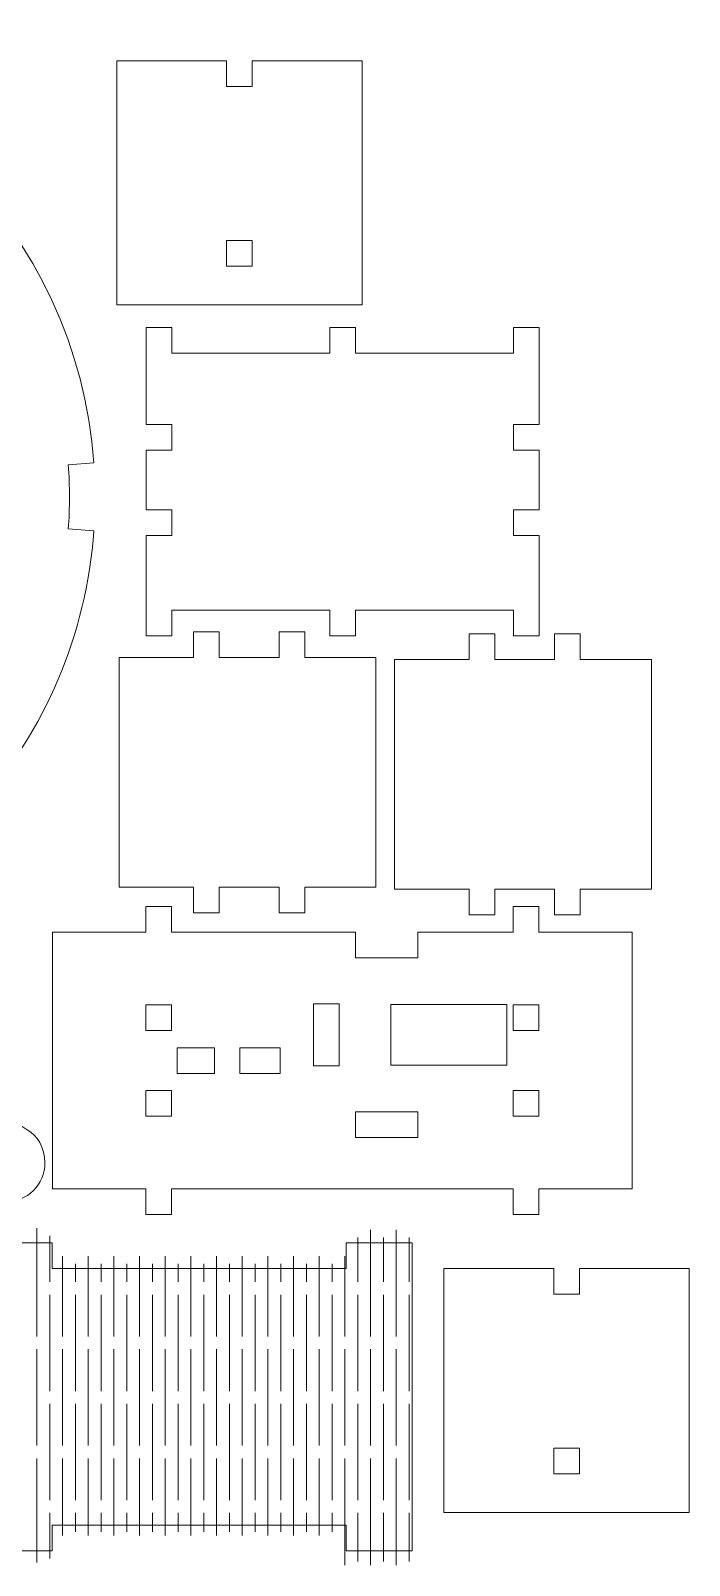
# Model space of a CAD drawing. Header units: centimetres. Extents: x -21.8 to 7.3, y -15.7 to 2.2.
# Drawn here: x -0.36 to 7.34, y -15.71 to 2.22 of the extents above; entities that cross this region are included whole.
import ezdxf

# ---------------------------------------------------------------- set-up
doc = ezdxf.new("R2010")
doc.units = ezdxf.units.CM
doc.header["$MEASUREMENT"] = 0
doc.layers.add('layer 1', color=7, linetype='Continuous')

msp = doc.modelspace()

# ---------------------------------------------------------------- linework, layer by layer
at = {"layer": 'layer 1', "color": 250, "lineweight": 9}
for points, knots in [([(-1.18615, -6.62637), (-1.18615, -6.62637), (-0.96057, -6.82414), (-0.96057, -6.82414), (-0.96057, -6.82414), (-0.19957, -5.95613), (0.29072, -4.84483), (0.37844, -3.62211), (0.37844, -3.62211), (0.37844, -3.62211), (0.0792, -3.60064), (0.0792, -3.60064), (0.0792, -3.60064), (0.08809, -3.4768), (0.09262, -3.35174), (0.09262, -3.22564), (0.09262, -3.22564), (0.09262, -3.09953), (0.08809, -2.97448), (0.0792, -2.85064), (0.0792, -2.85064), (0.0792, -2.85064), (0.37844, -2.82917), (0.37844, -2.82917), (0.37844, -2.82917), (0.18473, -0.12916), (-1.97191, 2.02748), (-4.67192, 2.2212), (-4.67192, 2.2212), (-4.67192, 2.2212), (-4.69339, 1.92196), (-4.69339, 1.92196), (-4.69339, 1.92196), (-4.81723, 1.93085), (-4.94229, 1.93538), (-5.06839, 1.93538), (-5.06839, 1.93538), (-5.1945, 1.93538), (-5.31955, 1.93085), (-5.44339, 1.92196), (-5.44339, 1.92196), (-5.44339, 1.92196), (-5.46487, 2.2212), (-5.46487, 2.2212), (-5.46487, 2.2212), (-8.16487, 2.02749), (-10.32151, -0.12916), (-10.51522, -2.82917), (-10.51522, -2.82917), (-10.51522, -2.82917), (-10.216, -2.85064), (-10.216, -2.85064), (-10.216, -2.85064), (-10.22488, -2.97448), (-10.22941, -3.09953), (-10.22941, -3.22564), (-10.22941, -3.22564), (-10.22941, -3.35174), (-10.22488, -3.4768), (-10.216, -3.60064), (-10.216, -3.60064), (-10.216, -3.60064), (-10.51522, -3.62211), (-10.51522, -3.62211), (-10.51522, -3.62211), (-10.4275, -4.84483), (-9.93721, -5.95612), (-9.17622, -6.82414), (-9.17622, -6.82414), (-9.17622, -6.82414), (-8.95064, -6.62636), (-8.95064, -6.62636), (-8.95064, -6.62636), (-8.78562, -6.81459), (-8.60713, -6.99072), (-8.41668, -7.15324), (-8.41668, -7.15324), (-8.41668, -7.15324), (-8.61142, -7.38145), (-8.61142, -7.38145), (-8.61142, -7.38145), (-8.9855, -7.3731), (-9.23881, -7.5321), (-9.3499, -7.75216), (-9.3499, -7.75216), (-9.43971, -7.93007), (-9.50746, -8.23858), (-9.29389, -8.51839), (-9.29389, -8.51839), (-9.20397, -8.61475), (-9.08929, -8.6228), (-9.02298, -8.58992), (-9.02298, -8.58992), (-8.9676, -8.56247), (-8.86327, -8.48128), (-8.91688, -8.36558), (-8.91688, -8.36558), (-8.99054, -8.23374), (-9.01047, -8.13554), (-8.9615, -8.08052), (-8.9615, -8.08052), (-8.91833, -8.03201), (-8.81365, -7.98331), (-8.66089, -8.04213), (-8.66089, -8.04213), (-8.18707, -8.22256), (-8.2996, -8.85833), (-8.40313, -9.21283), (-8.40313, -9.21283), (-8.55925, -9.74735), (-9.10111, -10.20252), (-9.73628, -10.62185), (-9.73628, -10.62185), (-9.84777, -10.68128), (-9.94281, -10.83174), (-9.94281, -11.00439), (-9.94281, -11.00439), (-9.94281, -11.25865), (-9.73669, -11.46476), (-9.48244, -11.46476), (-9.48244, -11.46476), (-9.25975, -11.46476), (-9.07399, -11.30666), (-9.0313, -11.09659), (-9.0313, -11.09659), (-9.01703, -11.30228), (-8.84391, -11.46476), (-8.63245, -11.46476), (-8.63245, -11.46476), (-8.41166, -11.46476), (-8.23267, -11.28761), (-8.23267, -11.06907), (-8.23267, -11.06907), (-8.23267, -11.28761), (-8.05551, -11.46476), (-7.83697, -11.46476), (-7.83697, -11.46476), (-7.61844, -11.46476), (-7.44128, -11.28761), (-7.44128, -11.06907), (-7.44128, -11.06907), (-7.44128, -11.28761), (-7.26413, -11.46476), (-7.0456, -11.46476), (-7.0456, -11.46476), (-6.8346, -11.46476), (-6.66216, -11.29961), (-6.65053, -11.09153), (-6.65053, -11.09153), (-6.63889, -11.29961), (-6.46646, -11.46476), (-6.25546, -11.46476), (-6.25546, -11.46476), (-6.03693, -11.46476), (-5.85977, -11.28761), (-5.85977, -11.06907), (-5.85977, -11.06907), (-5.85977, -11.28761), (-5.68261, -11.46476), (-5.46409, -11.46476), (-5.46409, -11.46476), (-5.24555, -11.46476), (-5.06839, -11.28761), (-5.06839, -11.06907), (-5.06839, -11.06907), (-5.06839, -11.28761), (-4.89124, -11.46476), (-4.6727, -11.46476), (-4.6727, -11.46476), (-4.45417, -11.46476), (-4.27702, -11.28761), (-4.27702, -11.06907), (-4.27702, -11.06907), (-4.27702, -11.28761), (-4.09986, -11.46476), (-3.88132, -11.46476), (-3.88132, -11.46476), (-3.67033, -11.46476), (-3.49789, -11.29961), (-3.48626, -11.09153), (-3.48626, -11.09153), (-3.47463, -11.29961), (-3.30219, -11.46476), (-3.09119, -11.46476), (-3.09119, -11.46476), (-2.87266, -11.46476), (-2.69551, -11.28761), (-2.69551, -11.06907), (-2.69551, -11.06907), (-2.69551, -11.28761), (-2.51835, -11.46476), (-2.29981, -11.46476), (-2.29981, -11.46476), (-2.08128, -11.46476), (-1.90412, -11.28761), (-1.90412, -11.06907), (-1.90412, -11.06907), (-1.90412, -11.28761), (-1.72513, -11.46476), (-1.50433, -11.46476), (-1.50433, -11.46476), (-1.29288, -11.46476), (-1.11976, -11.30228), (-1.10549, -11.09659), (-1.10549, -11.09659), (-1.06279, -11.30666), (-0.87703, -11.46476), (-0.65435, -11.46476), (-0.65435, -11.46476), (-0.40009, -11.46476), (-0.19398, -11.25865), (-0.19398, -11.00439), (-0.19398, -11.00439), (-0.19398, -10.83174), (-0.28902, -10.68128), (-0.40051, -10.62185), (-0.40051, -10.62185), (-1.03568, -10.20252), (-1.57753, -9.74735), (-1.73365, -9.21283), (-1.73365, -9.21283), (-1.83718, -8.85833), (-1.94972, -8.22256), (-1.47589, -8.04213), (-1.47589, -8.04213), (-1.32314, -7.98331), (-1.21846, -8.03201), (-1.17529, -8.08052), (-1.17529, -8.08052), (-1.12632, -8.13554), (-1.14625, -8.23374), (-1.21991, -8.36558), (-1.21991, -8.36558), (-1.27352, -8.48128), (-1.16919, -8.56247), (-1.11381, -8.58992), (-1.11381, -8.58992), (-1.0475, -8.6228), (-0.93282, -8.61475), (-0.8429, -8.51839), (-0.8429, -8.51839), (-0.62933, -8.23858), (-0.69708, -7.93007), (-0.78689, -7.75216), (-0.78689, -7.75216), (-0.89797, -7.5321), (-1.15129, -7.3731), (-1.52537, -7.38145), (-1.52537, -7.38145), (-1.52537, -7.38145), (-1.72011, -7.15324), (-1.72011, -7.15324), (-1.72011, -7.15324), (-1.52966, -6.99073), (-1.35117, -6.81459), (-1.18615, -6.62637)], [0, 0, 0, 0, 0.01538462, 0.01538462, 0.01538462, 0.01538462, 0.03076923, 0.03076923, 0.03076923, 0.03076923, 0.04615385, 0.04615385, 0.04615385, 0.04615385, 0.06153846, 0.06153846, 0.06153846, 0.06153846, 0.07692308, 0.07692308, 0.07692308, 0.07692308, 0.09230769, 0.09230769, 0.09230769, 0.09230769, 0.10769231, 0.10769231, 0.10769231, 0.10769231, 0.12307692, 0.12307692, 0.12307692, 0.12307692, 0.13846154, 0.13846154, 0.13846154, 0.13846154, 0.15384615, 0.15384615, 0.15384615, 0.15384615, 0.16923077, 0.16923077, 0.16923077, 0.16923077, 0.18461538, 0.18461538, 0.18461538, 0.18461538, 0.2, 0.2, 0.2, 0.2, 0.21538462, 0.21538462, 0.21538462, 0.21538462, 0.23076923, 0.23076923, 0.23076923, 0.23076923, 0.24615385, 0.24615385, 0.24615385, 0.24615385, 0.26153846, 0.26153846, 0.26153846, 0.26153846, 0.27692308, 0.27692308, 0.27692308, 0.27692308, 0.29230769, 0.29230769, 0.29230769, 0.29230769, 0.30769231, 0.30769231, 0.30769231, 0.30769231, 0.32307692, 0.32307692, 0.32307692, 0.32307692, 0.33846154, 0.33846154, 0.33846154, 0.33846154, 0.35384615, 0.35384615, 0.35384615, 0.35384615, 0.36923077, 0.36923077, 0.36923077, 0.36923077, 0.38461538, 0.38461538, 0.38461538, 0.38461538, 0.4, 0.4, 0.4, 0.4, 0.41538462, 0.41538462, 0.41538462, 0.41538462, 0.43076923, 0.43076923, 0.43076923, 0.43076923, 0.44615385, 0.44615385, 0.44615385, 0.44615385, 0.46153846, 0.46153846, 0.46153846, 0.46153846, 0.47692308, 0.47692308, 0.47692308, 0.47692308, 0.49230769, 0.49230769, 0.49230769, 0.49230769, 0.50769231, 0.50769231, 0.50769231, 0.50769231, 0.52307692, 0.52307692, 0.52307692, 0.52307692, 0.53846154, 0.53846154, 0.53846154, 0.53846154, 0.55384615, 0.55384615, 0.55384615, 0.55384615, 0.56923077, 0.56923077, 0.56923077, 0.56923077, 0.58461538, 0.58461538, 0.58461538, 0.58461538, 0.6, 0.6, 0.6, 0.6, 0.61538462, 0.61538462, 0.61538462, 0.61538462, 0.63076923, 0.63076923, 0.63076923, 0.63076923, 0.64615385, 0.64615385, 0.64615385, 0.64615385, 0.66153846, 0.66153846, 0.66153846, 0.66153846, 0.67692308, 0.67692308, 0.67692308, 0.67692308, 0.69230769, 0.69230769, 0.69230769, 0.69230769, 0.70769231, 0.70769231, 0.70769231, 0.70769231, 0.72307692, 0.72307692, 0.72307692, 0.72307692, 0.73846154, 0.73846154, 0.73846154, 0.73846154, 0.75384615, 0.75384615, 0.75384615, 0.75384615, 0.76923077, 0.76923077, 0.76923077, 0.76923077, 0.78461538, 0.78461538, 0.78461538, 0.78461538, 0.8, 0.8, 0.8, 0.8, 0.81538462, 0.81538462, 0.81538462, 0.81538462, 0.83076923, 0.83076923, 0.83076923, 0.83076923, 0.84615385, 0.84615385, 0.84615385, 0.84615385, 0.86153846, 0.86153846, 0.86153846, 0.86153846, 0.87692308, 0.87692308, 0.87692308, 0.87692308, 0.89230769, 0.89230769, 0.89230769, 0.89230769, 0.90769231, 0.90769231, 0.90769231, 0.90769231, 0.92307692, 0.92307692, 0.92307692, 0.92307692, 0.93846154, 0.93846154, 0.93846154, 0.93846154, 0.95384615, 0.95384615, 0.95384615, 0.95384615, 0.96923077, 0.96923077, 0.96923077, 0.96923077, 1, 1, 1, 1]), ([(2.22945, 1.87005), (2.22945, 1.87005), (3.51415, 1.87004), (3.51415, 1.87004), (3.51415, 1.87004), (3.51415, 1.87004), (3.51417, -0.9799), (3.51417, -0.9799), (3.51417, -0.9799), (3.51417, -0.9799), (0.64474, -0.97989), (0.64474, -0.97989), (0.64474, -0.97989), (0.64474, -0.97989), (0.64473, 1.87007), (0.64473, 1.87007), (0.64473, 1.87007), (0.64473, 1.87007), (1.92945, 1.87005), (1.92945, 1.87005), (1.92945, 1.87005), (1.92945, 1.87005), (1.92945, 1.57005), (1.92945, 1.57005), (1.92945, 1.57005), (1.92945, 1.57005), (2.22945, 1.57006), (2.22945, 1.57006), (2.22945, 1.57006), (2.22945, 1.57006), (2.22945, 1.87005), (2.22945, 1.87005)], [0, 0, 0, 0, 0.11111111, 0.11111111, 0.11111111, 0.11111111, 0.22222222, 0.22222222, 0.22222222, 0.22222222, 0.33333333, 0.33333333, 0.33333333, 0.33333333, 0.44444444, 0.44444444, 0.44444444, 0.44444444, 0.55555556, 0.55555556, 0.55555556, 0.55555556, 0.66666667, 0.66666667, 0.66666667, 0.66666667, 0.77777778, 0.77777778, 0.77777778, 0.77777778, 1, 1, 1, 1]), ([(2.22945, -0.5299), (2.22945, -0.5299), (2.22945, -0.2299), (2.22945, -0.2299), (2.22945, -0.2299), (2.22945, -0.2299), (1.92945, -0.2299), (1.92945, -0.2299), (1.92945, -0.2299), (1.92945, -0.2299), (1.92945, -0.5299), (1.92945, -0.5299), (1.92945, -0.5299), (1.92945, -0.5299), (2.22945, -0.5299), (2.22945, -0.5299)], [0, 0, 0, 0, 0.2, 0.2, 0.2, 0.2, 0.4, 0.4, 0.4, 0.4, 0.6, 0.6, 0.6, 0.6, 1, 1, 1, 1]), ([(5.58151, -2.37815), (5.58151, -2.37815), (5.58151, -1.54743), (5.58151, -1.54743), (5.58151, -1.54743), (5.58151, -1.54743), (5.58151, -1.24743), (5.58151, -1.24743), (5.58151, -1.24743), (5.58151, -1.24743), (5.28151, -1.24743), (5.28151, -1.24743), (5.28151, -1.24743), (5.28151, -1.24743), (5.28151, -1.54743), (5.28151, -1.54743), (5.28151, -1.54743), (5.28151, -1.54743), (3.43596, -1.54743), (3.43596, -1.54743), (3.43596, -1.54743), (3.43596, -1.54743), (3.43596, -1.24743), (3.43596, -1.24743), (3.43596, -1.24743), (3.43596, -1.24743), (3.13596, -1.24743), (3.13596, -1.24743), (3.13596, -1.24743), (3.13596, -1.24743), (3.13596, -1.54743), (3.13596, -1.54743), (3.13596, -1.54743), (3.13596, -1.54743), (1.2904, -1.54743), (1.2904, -1.54743), (1.2904, -1.54743), (1.2904, -1.54743), (1.2904, -1.24743), (1.2904, -1.24743), (1.2904, -1.24743), (1.2904, -1.24743), (0.9904, -1.24743), (0.9904, -1.24743), (0.9904, -1.24743), (0.9904, -1.24743), (0.9904, -1.54743), (0.9904, -1.54743), (0.9904, -1.54743), (0.9904, -1.54743), (0.9904, -2.37815), (0.9904, -2.37815), (0.9904, -2.37815), (0.9904, -2.37815), (1.2904, -2.37815), (1.2904, -2.37815), (1.2904, -2.37815), (1.2904, -2.37815), (1.2904, -2.67815), (1.2904, -2.67815), (1.2904, -2.67815), (1.2904, -2.67815), (0.9904, -2.67815), (0.9904, -2.67815), (0.9904, -2.67815), (0.9904, -2.67815), (0.9904, -3.37816), (0.9904, -3.37816), (0.9904, -3.37816), (0.9904, -3.37816), (1.2904, -3.37816), (1.2904, -3.37816), (1.2904, -3.37816), (1.2904, -3.37816), (1.2904, -3.67816), (1.2904, -3.67816), (1.2904, -3.67816), (1.2904, -3.67816), (0.9904, -3.67816), (0.9904, -3.67816), (0.9904, -3.67816), (0.9904, -3.67816), (0.9904, -4.54743), (0.9904, -4.54743), (0.9904, -4.54743), (0.9904, -4.54743), (0.9904, -4.84743), (0.9904, -4.84743), (0.9904, -4.84743), (0.9904, -4.84743), (1.2904, -4.84743), (1.2904, -4.84743), (1.2904, -4.84743), (1.2904, -4.84743), (1.2904, -4.54743), (1.2904, -4.54743), (1.2904, -4.54743), (1.2904, -4.54743), (3.13596, -4.54743), (3.13596, -4.54743), (3.13596, -4.54743), (3.13596, -4.54743), (3.13596, -4.84743), (3.13596, -4.84743), (3.13596, -4.84743), (3.13596, -4.84743), (3.43596, -4.84743), (3.43596, -4.84743), (3.43596, -4.84743), (3.43596, -4.84743), (3.43596, -4.54743), (3.43596, -4.54743), (3.43596, -4.54743), (3.43596, -4.54743), (5.28151, -4.54743), (5.28151, -4.54743), (5.28151, -4.54743), (5.28151, -4.54743), (5.28151, -4.84743), (5.28151, -4.84743), (5.28151, -4.84743), (5.28151, -4.84743), (5.58151, -4.84743), (5.58151, -4.84743), (5.58151, -4.84743), (5.58151, -4.84743), (5.58151, -4.54743), (5.58151, -4.54743), (5.58151, -4.54743), (5.58151, -4.54743), (5.58151, -3.67816), (5.58151, -3.67816), (5.58151, -3.67816), (5.58151, -3.67816), (5.28151, -3.67816), (5.28151, -3.67816), (5.28151, -3.67816), (5.28151, -3.67816), (5.28151, -3.37816), (5.28151, -3.37816), (5.28151, -3.37816), (5.28151, -3.37816), (5.58151, -3.37816), (5.58151, -3.37816), (5.58151, -3.37816), (5.58151, -3.37816), (5.58151, -2.67815), (5.58151, -2.67815), (5.58151, -2.67815), (5.58151, -2.67815), (5.28151, -2.67815), (5.28151, -2.67815), (5.28151, -2.67815), (5.28151, -2.67815), (5.28151, -2.37815), (5.28151, -2.37815), (5.28151, -2.37815), (5.28151, -2.37815), (5.58151, -2.37815), (5.58151, -2.37815)], [0, 0, 0, 0, 0.02439024, 0.02439024, 0.02439024, 0.02439024, 0.04878049, 0.04878049, 0.04878049, 0.04878049, 0.07317073, 0.07317073, 0.07317073, 0.07317073, 0.09756098, 0.09756098, 0.09756098, 0.09756098, 0.12195122, 0.12195122, 0.12195122, 0.12195122, 0.14634146, 0.14634146, 0.14634146, 0.14634146, 0.17073171, 0.17073171, 0.17073171, 0.17073171, 0.19512195, 0.19512195, 0.19512195, 0.19512195, 0.2195122, 0.2195122, 0.2195122, 0.2195122, 0.24390244, 0.24390244, 0.24390244, 0.24390244, 0.26829268, 0.26829268, 0.26829268, 0.26829268, 0.29268293, 0.29268293, 0.29268293, 0.29268293, 0.31707317, 0.31707317, 0.31707317, 0.31707317, 0.34146341, 0.34146341, 0.34146341, 0.34146341, 0.36585366, 0.36585366, 0.36585366, 0.36585366, 0.3902439, 0.3902439, 0.3902439, 0.3902439, 0.41463415, 0.41463415, 0.41463415, 0.41463415, 0.43902439, 0.43902439, 0.43902439, 0.43902439, 0.46341463, 0.46341463, 0.46341463, 0.46341463, 0.48780488, 0.48780488, 0.48780488, 0.48780488, 0.51219512, 0.51219512, 0.51219512, 0.51219512, 0.53658537, 0.53658537, 0.53658537, 0.53658537, 0.56097561, 0.56097561, 0.56097561, 0.56097561, 0.58536585, 0.58536585, 0.58536585, 0.58536585, 0.6097561, 0.6097561, 0.6097561, 0.6097561, 0.63414634, 0.63414634, 0.63414634, 0.63414634, 0.65853659, 0.65853659, 0.65853659, 0.65853659, 0.68292683, 0.68292683, 0.68292683, 0.68292683, 0.70731707, 0.70731707, 0.70731707, 0.70731707, 0.73170732, 0.73170732, 0.73170732, 0.73170732, 0.75609756, 0.75609756, 0.75609756, 0.75609756, 0.7804878, 0.7804878, 0.7804878, 0.7804878, 0.80487805, 0.80487805, 0.80487805, 0.80487805, 0.82926829, 0.82926829, 0.82926829, 0.82926829, 0.85365854, 0.85365854, 0.85365854, 0.85365854, 0.87804878, 0.87804878, 0.87804878, 0.87804878, 0.90243902, 0.90243902, 0.90243902, 0.90243902, 0.92682927, 0.92682927, 0.92682927, 0.92682927, 0.95121951, 0.95121951, 0.95121951, 0.95121951, 1, 1, 1, 1]), ([(3.6747, -7.78713), (3.6747, -7.78713), (2.84398, -7.78713), (2.84398, -7.78713), (2.84398, -7.78713), (2.84398, -7.78713), (2.84398, -8.08713), (2.84398, -8.08713), (2.84398, -8.08713), (2.84398, -8.08713), (2.54398, -8.08713), (2.54398, -8.08713), (2.54398, -8.08713), (2.54398, -8.08713), (2.54398, -7.78713), (2.54398, -7.78713), (2.54398, -7.78713), (2.54398, -7.78713), (1.84398, -7.78713), (1.84398, -7.78713), (1.84398, -7.78713), (1.84398, -7.78713), (1.84398, -8.08713), (1.84398, -8.08713), (1.84398, -8.08713), (1.84398, -8.08713), (1.54398, -8.08713), (1.54398, -8.08713), (1.54398, -8.08713), (1.54398, -8.08713), (1.54398, -7.78713), (1.54398, -7.78713), (1.54398, -7.78713), (1.54398, -7.78713), (0.6747, -7.78713), (0.6747, -7.78713), (0.6747, -7.78713), (0.6747, -7.78713), (0.6747, -5.10224), (0.6747, -5.10224), (0.6747, -5.10224), (0.6747, -5.10224), (1.54397, -5.10224), (1.54397, -5.10224), (1.54397, -5.10224), (1.54397, -5.10224), (1.54397, -4.80224), (1.54397, -4.80224), (1.54397, -4.80224), (1.54397, -4.80224), (1.84397, -4.80224), (1.84397, -4.80224), (1.84397, -4.80224), (1.84397, -4.80224), (1.84397, -5.10224), (1.84397, -5.10224), (1.84397, -5.10224), (1.84397, -5.10224), (2.54398, -5.10224), (2.54398, -5.10224), (2.54398, -5.10224), (2.54398, -5.10224), (2.54398, -4.80224), (2.54398, -4.80224), (2.54398, -4.80224), (2.54398, -4.80224), (2.84398, -4.80224), (2.84398, -4.80224), (2.84398, -4.80224), (2.84398, -4.80224), (2.84398, -5.10224), (2.84398, -5.10224), (2.84398, -5.10224), (2.84398, -5.10224), (3.6747, -5.10224), (3.6747, -5.10224), (3.6747, -5.10224), (3.6747, -5.10224), (3.6747, -7.78713), (3.6747, -7.78713)], [0, 0, 0, 0, 0.04761905, 0.04761905, 0.04761905, 0.04761905, 0.0952381, 0.0952381, 0.0952381, 0.0952381, 0.14285714, 0.14285714, 0.14285714, 0.14285714, 0.19047619, 0.19047619, 0.19047619, 0.19047619, 0.23809524, 0.23809524, 0.23809524, 0.23809524, 0.28571429, 0.28571429, 0.28571429, 0.28571429, 0.33333333, 0.33333333, 0.33333333, 0.33333333, 0.38095238, 0.38095238, 0.38095238, 0.38095238, 0.42857143, 0.42857143, 0.42857143, 0.42857143, 0.47619048, 0.47619048, 0.47619048, 0.47619048, 0.52380952, 0.52380952, 0.52380952, 0.52380952, 0.57142857, 0.57142857, 0.57142857, 0.57142857, 0.61904762, 0.61904762, 0.61904762, 0.61904762, 0.66666667, 0.66666667, 0.66666667, 0.66666667, 0.71428571, 0.71428571, 0.71428571, 0.71428571, 0.76190476, 0.76190476, 0.76190476, 0.76190476, 0.80952381, 0.80952381, 0.80952381, 0.80952381, 0.85714286, 0.85714286, 0.85714286, 0.85714286, 0.9047619, 0.9047619, 0.9047619, 0.9047619, 1, 1, 1, 1]), ([(6.89284, -7.80912), (6.89284, -7.80912), (6.06212, -7.80912), (6.06212, -7.80912), (6.06212, -7.80912), (6.06212, -7.80912), (6.06212, -8.10912), (6.06212, -8.10912), (6.06212, -8.10912), (6.06212, -8.10912), (5.76212, -8.10912), (5.76212, -8.10912), (5.76212, -8.10912), (5.76212, -8.10912), (5.76212, -7.80912), (5.76212, -7.80912), (5.76212, -7.80912), (5.76212, -7.80912), (5.06211, -7.80912), (5.06211, -7.80912), (5.06211, -7.80912), (5.06211, -7.80912), (5.06211, -8.10912), (5.06211, -8.10912), (5.06211, -8.10912), (5.06211, -8.10912), (4.76211, -8.10912), (4.76211, -8.10912), (4.76211, -8.10912), (4.76211, -8.10912), (4.76211, -7.80912), (4.76211, -7.80912), (4.76211, -7.80912), (4.76211, -7.80912), (3.89284, -7.80912), (3.89284, -7.80912), (3.89284, -7.80912), (3.89284, -7.80912), (3.89284, -5.12423), (3.89284, -5.12423), (3.89284, -5.12423), (3.89284, -5.12423), (4.76211, -5.12423), (4.76211, -5.12423), (4.76211, -5.12423), (4.76211, -5.12423), (4.76211, -4.82423), (4.76211, -4.82423), (4.76211, -4.82423), (4.76211, -4.82423), (5.06211, -4.82423), (5.06211, -4.82423), (5.06211, -4.82423), (5.06211, -4.82423), (5.06211, -5.12423), (5.06211, -5.12423), (5.06211, -5.12423), (5.06211, -5.12423), (5.76212, -5.12423), (5.76212, -5.12423), (5.76212, -5.12423), (5.76212, -5.12423), (5.76212, -4.82423), (5.76212, -4.82423), (5.76212, -4.82423), (5.76212, -4.82423), (6.06212, -4.82423), (6.06212, -4.82423), (6.06212, -4.82423), (6.06212, -4.82423), (6.06212, -5.12423), (6.06212, -5.12423), (6.06212, -5.12423), (6.06212, -5.12423), (6.89284, -5.12423), (6.89284, -5.12423), (6.89284, -5.12423), (6.89284, -5.12423), (6.89284, -7.80912), (6.89284, -7.80912)], [0, 0, 0, 0, 0.04761905, 0.04761905, 0.04761905, 0.04761905, 0.0952381, 0.0952381, 0.0952381, 0.0952381, 0.14285714, 0.14285714, 0.14285714, 0.14285714, 0.19047619, 0.19047619, 0.19047619, 0.19047619, 0.23809524, 0.23809524, 0.23809524, 0.23809524, 0.28571429, 0.28571429, 0.28571429, 0.28571429, 0.33333333, 0.33333333, 0.33333333, 0.33333333, 0.38095238, 0.38095238, 0.38095238, 0.38095238, 0.42857143, 0.42857143, 0.42857143, 0.42857143, 0.47619048, 0.47619048, 0.47619048, 0.47619048, 0.52380952, 0.52380952, 0.52380952, 0.52380952, 0.57142857, 0.57142857, 0.57142857, 0.57142857, 0.61904762, 0.61904762, 0.61904762, 0.61904762, 0.66666667, 0.66666667, 0.66666667, 0.66666667, 0.71428571, 0.71428571, 0.71428571, 0.71428571, 0.76190476, 0.76190476, 0.76190476, 0.76190476, 0.80952381, 0.80952381, 0.80952381, 0.80952381, 0.85714286, 0.85714286, 0.85714286, 0.85714286, 0.9047619, 0.9047619, 0.9047619, 0.9047619, 1, 1, 1, 1]), ([(5.27723, -8.31092), (5.27723, -8.31092), (5.27723, -8.01092), (5.27723, -8.01092), (5.27723, -8.01092), (5.27723, -8.01092), (5.57723, -8.01092), (5.57723, -8.01092), (5.57723, -8.01092), (5.57723, -8.01092), (5.57723, -8.31092), (5.57723, -8.31092), (5.57723, -8.31092), (5.57723, -8.31092), (6.66702, -8.31092), (6.66702, -8.31092), (6.66702, -8.31092), (6.66702, -8.31092), (6.66702, -11.31092), (6.66702, -11.31092), (6.66702, -11.31092), (6.66702, -11.31092), (5.57723, -11.31092), (5.57723, -11.31092), (5.57723, -11.31092), (5.57723, -11.31092), (5.57723, -11.61092), (5.57723, -11.61092), (5.57723, -11.61092), (5.57723, -11.61092), (5.27723, -11.61092), (5.27723, -11.61092), (5.27723, -11.61092), (5.27723, -11.61092), (5.27723, -11.31092), (5.27723, -11.31092), (5.27723, -11.31092), (5.27723, -11.31092), (1.28612, -11.31092), (1.28612, -11.31092), (1.28612, -11.31092), (1.28612, -11.31092), (1.28612, -11.61092), (1.28612, -11.61092), (1.28612, -11.61092), (1.28612, -11.61092), (0.98612, -11.61092), (0.98612, -11.61092), (0.98612, -11.61092), (0.98612, -11.61092), (0.98612, -11.31092), (0.98612, -11.31092), (0.98612, -11.31092), (0.98612, -11.31092), (-0.10369, -11.31092), (-0.10369, -11.31092), (-0.10369, -11.31092), (-0.10369, -11.31092), (-0.10369, -8.31092), (-0.10369, -8.31092), (-0.10369, -8.31092), (-0.10369, -8.31092), (0.98612, -8.31092), (0.98612, -8.31092), (0.98612, -8.31092), (0.98612, -8.31092), (0.98612, -8.01092), (0.98612, -8.01092), (0.98612, -8.01092), (0.98612, -8.01092), (1.28612, -8.01092), (1.28612, -8.01092), (1.28612, -8.01092), (1.28612, -8.01092), (1.28612, -8.31092), (1.28612, -8.31092), (1.28612, -8.31092), (1.28612, -8.31092), (3.43674, -8.31092), (3.43674, -8.31092), (3.43674, -8.31092), (3.43674, -8.31092), (3.43674, -8.61092), (3.43674, -8.61092), (3.43674, -8.61092), (3.43674, -8.61092), (4.16226, -8.61092), (4.16226, -8.61092), (4.16226, -8.61092), (4.16226, -8.61092), (4.16226, -8.31092), (4.16226, -8.31092), (4.16226, -8.31092), (5.12632, -8.31092), (4.2879, -8.31092), (5.27723, -8.31092)], [0, 0, 0, 0, 0.04, 0.04, 0.04, 0.04, 0.08, 0.08, 0.08, 0.08, 0.12, 0.12, 0.12, 0.12, 0.16, 0.16, 0.16, 0.16, 0.2, 0.2, 0.2, 0.2, 0.24, 0.24, 0.24, 0.24, 0.28, 0.28, 0.28, 0.28, 0.32, 0.32, 0.32, 0.32, 0.36, 0.36, 0.36, 0.36, 0.4, 0.4, 0.4, 0.4, 0.44, 0.44, 0.44, 0.44, 0.48, 0.48, 0.48, 0.48, 0.52, 0.52, 0.52, 0.52, 0.56, 0.56, 0.56, 0.56, 0.6, 0.6, 0.6, 0.6, 0.64, 0.64, 0.64, 0.64, 0.68, 0.68, 0.68, 0.68, 0.72, 0.72, 0.72, 0.72, 0.76, 0.76, 0.76, 0.76, 0.8, 0.8, 0.8, 0.8, 0.84, 0.84, 0.84, 0.84, 0.88, 0.88, 0.88, 0.88, 0.92, 0.92, 0.92, 0.92, 1, 1, 1, 1]), ([(0.98612, -9.16092), (0.98612, -9.16092), (1.28612, -9.16092), (1.28612, -9.16092), (1.28612, -9.16092), (1.28612, -9.16092), (1.28612, -9.46092), (1.28612, -9.46092), (1.28612, -9.46092), (1.28612, -9.46092), (0.98612, -9.46092), (0.98612, -9.46092), (0.98612, -9.46092), (0.98612, -9.46092), (0.98612, -9.16092), (0.98612, -9.16092)], [0, 0, 0, 0, 0.2, 0.2, 0.2, 0.2, 0.4, 0.4, 0.4, 0.4, 0.6, 0.6, 0.6, 0.6, 1, 1, 1, 1]), ([(2.94546, -9.14816), (2.94546, -9.14816), (3.24546, -9.14816), (3.24546, -9.14816), (3.24546, -9.14816), (3.24546, -9.14816), (3.24546, -9.87368), (3.24546, -9.87368), (3.24546, -9.87368), (3.24546, -9.87368), (2.94546, -9.87368), (2.94546, -9.87368), (2.94546, -9.87368), (2.94546, -9.87368), (2.94546, -9.14816), (2.94546, -9.14816)], [0, 0, 0, 0, 0.2, 0.2, 0.2, 0.2, 0.4, 0.4, 0.4, 0.4, 0.6, 0.6, 0.6, 0.6, 1, 1, 1, 1]), ([(3.84637, -9.1577), (3.84637, -9.1577), (5.20368, -9.1577), (5.20368, -9.1577), (5.20368, -9.1577), (5.20368, -9.1577), (5.20368, -9.86414), (5.20368, -9.86414), (5.20368, -9.86414), (5.20368, -9.86414), (3.84637, -9.86414), (3.84637, -9.86414), (3.84637, -9.86414), (3.84637, -9.86414), (3.84637, -9.1577), (3.84637, -9.1577)], [0, 0, 0, 0, 0.2, 0.2, 0.2, 0.2, 0.4, 0.4, 0.4, 0.4, 0.6, 0.6, 0.6, 0.6, 1, 1, 1, 1]), ([(5.27723, -9.16092), (5.27723, -9.16092), (5.57723, -9.16092), (5.57723, -9.16092), (5.57723, -9.16092), (5.57723, -9.16092), (5.57723, -9.46092), (5.57723, -9.46092), (5.57723, -9.46092), (5.57723, -9.46092), (5.27723, -9.46092), (5.27723, -9.46092), (5.27723, -9.46092), (5.27723, -9.46092), (5.27723, -9.16092), (5.27723, -9.16092)], [0, 0, 0, 0, 0.2, 0.2, 0.2, 0.2, 0.4, 0.4, 0.4, 0.4, 0.6, 0.6, 0.6, 0.6, 1, 1, 1, 1]), ([(1.35115, -9.66092), (1.35115, -9.66092), (1.7883, -9.66092), (1.7883, -9.66092), (1.7883, -9.66092), (1.7883, -9.66092), (1.7883, -9.96092), (1.7883, -9.96092), (1.7883, -9.96092), (1.7883, -9.96092), (1.35115, -9.96092), (1.35115, -9.96092), (1.35115, -9.96092), (1.35115, -9.96092), (1.35115, -9.66092), (1.35115, -9.66092)], [0, 0, 0, 0, 0.2, 0.2, 0.2, 0.2, 0.4, 0.4, 0.4, 0.4, 0.6, 0.6, 0.6, 0.6, 1, 1, 1, 1]), ([(2.08383, -9.66092), (2.08383, -9.66092), (2.55436, -9.66092), (2.55436, -9.66092), (2.55436, -9.66092), (2.55436, -9.66092), (2.55436, -9.96092), (2.55436, -9.96092), (2.55436, -9.96092), (2.55436, -9.96092), (2.08383, -9.96092), (2.08383, -9.96092), (2.08383, -9.96092), (2.08383, -9.96092), (2.08383, -9.66092), (2.08383, -9.66092)], [0, 0, 0, 0, 0.2, 0.2, 0.2, 0.2, 0.4, 0.4, 0.4, 0.4, 0.6, 0.6, 0.6, 0.6, 1, 1, 1, 1]), ([(0.98612, -10.16093), (0.98612, -10.16093), (1.28612, -10.16093), (1.28612, -10.16093), (1.28612, -10.16093), (1.28612, -10.16093), (1.28612, -10.46093), (1.28612, -10.46093), (1.28612, -10.46093), (1.28612, -10.46093), (0.98612, -10.46093), (0.98612, -10.46093), (0.98612, -10.46093), (0.98612, -10.46093), (0.98612, -10.16093), (0.98612, -10.16093)], [0, 0, 0, 0, 0.2, 0.2, 0.2, 0.2, 0.4, 0.4, 0.4, 0.4, 0.6, 0.6, 0.6, 0.6, 1, 1, 1, 1]), ([(5.27723, -10.16093), (5.27723, -10.16093), (5.57723, -10.16093), (5.57723, -10.16093), (5.57723, -10.16093), (5.57723, -10.16093), (5.57723, -10.46093), (5.57723, -10.46093), (5.57723, -10.46093), (5.57723, -10.46093), (5.27723, -10.46093), (5.27723, -10.46093), (5.27723, -10.46093), (5.27723, -10.46093), (5.27723, -10.16093), (5.27723, -10.16093)], [0, 0, 0, 0, 0.2, 0.2, 0.2, 0.2, 0.4, 0.4, 0.4, 0.4, 0.6, 0.6, 0.6, 0.6, 1, 1, 1, 1]), ([(4.16226, -10.41092), (4.16226, -10.41092), (4.16226, -10.71092), (4.16226, -10.71092), (4.16226, -10.71092), (4.16226, -10.71092), (3.43674, -10.71092), (3.43674, -10.71092), (3.43674, -10.71092), (3.43674, -10.71092), (3.43674, -10.41092), (3.43674, -10.41092), (3.43674, -10.41092), (3.43674, -10.41092), (4.16226, -10.41092), (4.16226, -10.41092)], [0, 0, 0, 0, 0.2, 0.2, 0.2, 0.2, 0.4, 0.4, 0.4, 0.4, 0.6, 0.6, 0.6, 0.6, 1, 1, 1, 1]), ([(-21.00377, -15.24054), (-21.00377, -15.24054), (-21.00377, -15.54054), (-21.00377, -15.54054), (-21.00377, -15.54054), (-21.00377, -15.54054), (-21.77627, -15.54054), (-21.77627, -15.54054), (-21.77627, -15.54054), (-21.77627, -15.54054), (-21.77627, -15.24054), (-21.77627, -15.24054), (-21.77627, -15.24054), (-21.77627, -15.24054), (-21.77627, -12.24054), (-21.77627, -12.24054), (-21.77627, -12.24054), (-21.77627, -12.24054), (-21.77627, -11.94054), (-21.77627, -11.94054), (-21.77627, -11.94054), (-21.77627, -11.94054), (-21.00377, -11.94054), (-21.00377, -11.94054), (-21.00377, -11.94054), (-21.00377, -11.94054), (-21.00377, -12.24054), (-21.00377, -12.24054), (-21.00377, -12.24054), (-21.00377, -12.24054), (-17.56854, -12.24054), (-17.56854, -12.24054), (-17.56854, -12.24054), (-17.56854, -12.24054), (-17.56854, -11.94054), (-17.56854, -11.94054), (-17.56854, -11.94054), (-17.56854, -11.94054), (-16.79642, -11.94054), (-16.79642, -11.94054), (-16.79642, -11.94054), (-16.79642, -11.94054), (-16.79642, -12.24054), (-16.79642, -12.24054), (-16.79642, -12.24054), (-16.79642, -12.24054), (-9.22453, -12.24054), (-9.22453, -12.24054), (-9.22453, -12.24054), (-9.22453, -12.24054), (-9.22453, -11.94054), (-9.22453, -11.94054), (-9.22453, -11.94054), (-9.22453, -11.94054), (-8.45241, -11.94054), (-8.45241, -11.94054), (-8.45241, -11.94054), (-8.45241, -11.94054), (-8.45241, -12.24054), (-8.45241, -12.24054), (-8.45241, -12.24054), (-8.45241, -12.24054), (-0.88052, -12.24054), (-0.88052, -12.24054), (-0.88052, -12.24054), (-0.88052, -12.24054), (-0.88052, -11.94054), (-0.88052, -11.94054), (-0.88052, -11.94054), (-0.88052, -11.94054), (-0.10839, -11.94054), (-0.10839, -11.94054), (-0.10839, -11.94054), (-0.10839, -11.94054), (-0.10839, -12.24054), (-0.10839, -12.24054), (-0.10839, -12.24054), (-0.10839, -12.24054), (3.32683, -12.24054), (3.32683, -12.24054), (3.32683, -12.24054), (3.32683, -12.24054), (3.32683, -11.94054), (3.32683, -11.94054), (3.32683, -11.94054), (3.32683, -11.94054), (4.09933, -11.94054), (4.09933, -11.94054), (4.09933, -11.94054), (4.09933, -11.94054), (4.09933, -12.24054), (4.09933, -12.24054), (4.09933, -12.24054), (4.09933, -12.24054), (4.09933, -15.24054), (4.09933, -15.24054), (4.09933, -15.24054), (4.09933, -15.24054), (4.09933, -15.54054), (4.09933, -15.54054), (4.09933, -15.54054), (4.09933, -15.54054), (3.32683, -15.54054), (3.32683, -15.54054), (3.32683, -15.54054), (3.32683, -15.54054), (3.32683, -15.24054), (3.32683, -15.24054), (3.32683, -15.24054), (3.32683, -15.24054), (-0.10839, -15.24054), (-0.10839, -15.24054), (-0.10839, -15.24054), (-0.10839, -15.24054), (-0.10839, -15.54054), (-0.10839, -15.54054), (-0.10839, -15.54054), (-0.10839, -15.54054), (-0.88052, -15.54054), (-0.88052, -15.54054), (-0.88052, -15.54054), (-0.88052, -15.54054), (-0.88052, -15.24054), (-0.88052, -15.24054), (-0.88052, -15.24054), (-0.88052, -15.24054), (-8.45241, -15.24054), (-8.45241, -15.24054), (-8.45241, -15.24054), (-8.45241, -15.24054), (-8.45241, -15.54054), (-8.45241, -15.54054), (-8.45241, -15.54054), (-8.45241, -15.54054), (-9.22453, -15.54054), (-9.22453, -15.54054), (-9.22453, -15.54054), (-9.22453, -15.54054), (-9.22453, -15.24054), (-9.22453, -15.24054), (-9.22453, -15.24054), (-9.22453, -15.24054), (-16.79642, -15.24054), (-16.79642, -15.24054), (-16.79642, -15.24054), (-16.79642, -15.24054), (-16.79642, -15.54054), (-16.79642, -15.54054), (-16.79642, -15.54054), (-16.79642, -15.54054), (-17.56854, -15.54054), (-17.56854, -15.54054), (-17.56854, -15.54054), (-17.56854, -15.54054), (-17.56854, -15.24054), (-17.56854, -15.24054), (-17.56854, -15.24054), (-17.56854, -15.24054), (-21.00377, -15.24054), (-21.00377, -15.24054)], [0, 0, 0, 0, 0.02439024, 0.02439024, 0.02439024, 0.02439024, 0.04878049, 0.04878049, 0.04878049, 0.04878049, 0.07317073, 0.07317073, 0.07317073, 0.07317073, 0.09756098, 0.09756098, 0.09756098, 0.09756098, 0.12195122, 0.12195122, 0.12195122, 0.12195122, 0.14634146, 0.14634146, 0.14634146, 0.14634146, 0.17073171, 0.17073171, 0.17073171, 0.17073171, 0.19512195, 0.19512195, 0.19512195, 0.19512195, 0.2195122, 0.2195122, 0.2195122, 0.2195122, 0.24390244, 0.24390244, 0.24390244, 0.24390244, 0.26829268, 0.26829268, 0.26829268, 0.26829268, 0.29268293, 0.29268293, 0.29268293, 0.29268293, 0.31707317, 0.31707317, 0.31707317, 0.31707317, 0.34146341, 0.34146341, 0.34146341, 0.34146341, 0.36585366, 0.36585366, 0.36585366, 0.36585366, 0.3902439, 0.3902439, 0.3902439, 0.3902439, 0.41463415, 0.41463415, 0.41463415, 0.41463415, 0.43902439, 0.43902439, 0.43902439, 0.43902439, 0.46341463, 0.46341463, 0.46341463, 0.46341463, 0.48780488, 0.48780488, 0.48780488, 0.48780488, 0.51219512, 0.51219512, 0.51219512, 0.51219512, 0.53658537, 0.53658537, 0.53658537, 0.53658537, 0.56097561, 0.56097561, 0.56097561, 0.56097561, 0.58536585, 0.58536585, 0.58536585, 0.58536585, 0.6097561, 0.6097561, 0.6097561, 0.6097561, 0.63414634, 0.63414634, 0.63414634, 0.63414634, 0.65853659, 0.65853659, 0.65853659, 0.65853659, 0.68292683, 0.68292683, 0.68292683, 0.68292683, 0.70731707, 0.70731707, 0.70731707, 0.70731707, 0.73170732, 0.73170732, 0.73170732, 0.73170732, 0.75609756, 0.75609756, 0.75609756, 0.75609756, 0.7804878, 0.7804878, 0.7804878, 0.7804878, 0.80487805, 0.80487805, 0.80487805, 0.80487805, 0.82926829, 0.82926829, 0.82926829, 0.82926829, 0.85365854, 0.85365854, 0.85365854, 0.85365854, 0.87804878, 0.87804878, 0.87804878, 0.87804878, 0.90243902, 0.90243902, 0.90243902, 0.90243902, 0.92682927, 0.92682927, 0.92682927, 0.92682927, 0.95121951, 0.95121951, 0.95121951, 0.95121951, 1, 1, 1, 1]), ([(6.05167, -12.24092), (6.05167, -12.24092), (7.33638, -12.24094), (7.33638, -12.24094), (7.33638, -12.24094), (7.33638, -12.24094), (7.33639, -15.09088), (7.33639, -15.09088), (7.33639, -15.09088), (7.33639, -15.09088), (4.46697, -15.09087), (4.46697, -15.09087), (4.46697, -15.09087), (4.46697, -15.09087), (4.46696, -12.24091), (4.46696, -12.24091), (4.46696, -12.24091), (4.46696, -12.24091), (5.75167, -12.24092), (5.75167, -12.24092), (5.75167, -12.24092), (5.75167, -12.24092), (5.75168, -12.54092), (5.75168, -12.54092), (5.75168, -12.54092), (5.75168, -12.54092), (6.05168, -12.54092), (6.05168, -12.54092), (6.05168, -12.54092), (6.05168, -12.54092), (6.05167, -12.24092), (6.05167, -12.24092)], [0, 0, 0, 0, 0.11111111, 0.11111111, 0.11111111, 0.11111111, 0.22222222, 0.22222222, 0.22222222, 0.22222222, 0.33333333, 0.33333333, 0.33333333, 0.33333333, 0.44444444, 0.44444444, 0.44444444, 0.44444444, 0.55555556, 0.55555556, 0.55555556, 0.55555556, 0.66666667, 0.66666667, 0.66666667, 0.66666667, 0.77777778, 0.77777778, 0.77777778, 0.77777778, 1, 1, 1, 1]), ([(6.05168, -14.64087), (6.05168, -14.64087), (6.05167, -14.34087), (6.05167, -14.34087), (6.05167, -14.34087), (6.05167, -14.34087), (5.75167, -14.34088), (5.75167, -14.34088), (5.75167, -14.34088), (5.75167, -14.34088), (5.75168, -14.64088), (5.75168, -14.64088), (5.75168, -14.64088), (5.75168, -14.64088), (6.05168, -14.64087), (6.05168, -14.64087)], [0, 0, 0, 0, 0.2, 0.2, 0.2, 0.2, 0.4, 0.4, 0.4, 0.4, 0.6, 0.6, 0.6, 0.6, 1, 1, 1, 1])]:
    msp.add_open_spline(points, degree=3, knots=knots, dxfattribs=at)
at = {"layer": 'layer 1', "color": 242, "lineweight": 9}
for points in [[(-0.28847, -13.03469), (-0.28847, -13.03469), (-0.28847, -11.76977), (-0.28847, -11.76977)], [(3.61153, -13.03469), (3.61153, -13.03469), (3.61153, -11.7896), (3.61153, -11.7896)], [(3.91153, -13.03469), (3.91153, -13.03469), (3.91153, -11.7896), (3.91153, -11.7896)], [(-0.13847, -12.39719), (-0.13847, -12.39719), (-0.13847, -11.85806), (-0.13847, -11.85806)], [(3.46153, -12.39719), (3.46153, -12.39719), (3.46153, -11.87789), (3.46153, -11.87789)], [(3.76153, -12.39719), (3.76153, -12.39719), (3.76153, -11.87789), (3.76153, -11.87789)], [(4.06153, -12.39719), (4.06153, -12.39719), (4.06153, -11.87789), (4.06153, -11.87789)], [(0.01153, -13.03469), (0.01153, -13.03469), (0.01153, -12.09719), (0.01153, -12.09719)], [(0.16153, -12.39719), (0.16153, -12.39719), (0.16153, -12.18548), (0.16153, -12.18548)], [(0.31153, -13.03469), (0.31153, -13.03469), (0.31153, -12.09719), (0.31153, -12.09719)], [(0.46153, -12.39719), (0.46153, -12.39719), (0.46153, -12.18548), (0.46153, -12.18548)], [(0.61153, -13.03469), (0.61153, -13.03469), (0.61153, -12.09719), (0.61153, -12.09719)], [(0.76153, -12.39719), (0.76153, -12.39719), (0.76153, -12.18548), (0.76153, -12.18548)], [(0.91153, -13.03469), (0.91153, -13.03469), (0.91153, -12.09719), (0.91153, -12.09719)], [(1.06153, -12.39719), (1.06153, -12.39719), (1.06153, -12.18548), (1.06153, -12.18548)], [(1.21153, -13.03469), (1.21153, -13.03469), (1.21153, -12.09719), (1.21153, -12.09719)], [(1.36153, -12.39719), (1.36153, -12.39719), (1.36153, -12.18548), (1.36153, -12.18548)], [(1.51153, -13.03469), (1.51153, -13.03469), (1.51153, -12.09719), (1.51153, -12.09719)], [(1.66153, -12.39719), (1.66153, -12.39719), (1.66153, -12.18548), (1.66153, -12.18548)], [(1.81153, -13.03469), (1.81153, -13.03469), (1.81153, -12.09719), (1.81153, -12.09719)], [(1.96153, -12.39719), (1.96153, -12.39719), (1.96153, -12.18548), (1.96153, -12.18548)], [(2.11153, -13.03469), (2.11153, -13.03469), (2.11153, -12.09719), (2.11153, -12.09719)], [(2.26153, -12.39719), (2.26153, -12.39719), (2.26153, -12.18548), (2.26153, -12.18548)], [(2.41153, -13.03469), (2.41153, -13.03469), (2.41153, -12.09719), (2.41153, -12.09719)], [(2.56153, -12.39719), (2.56153, -12.39719), (2.56153, -12.18548), (2.56153, -12.18548)], [(2.71153, -13.03469), (2.71153, -13.03469), (2.71153, -12.09719), (2.71153, -12.09719)], [(2.86153, -12.39719), (2.86153, -12.39719), (2.86153, -12.18548), (2.86153, -12.18548)], [(3.01153, -13.03469), (3.01153, -13.03469), (3.01153, -12.09719), (3.01153, -12.09719)], [(3.16153, -12.39719), (3.16153, -12.39719), (3.16153, -12.18548), (3.16153, -12.18548)], [(3.31153, -13.03469), (3.31153, -13.03469), (3.31153, -12.09719), (3.31153, -12.09719)], [(-0.13847, -13.67219), (-0.13847, -13.67219), (-0.13847, -12.54719), (-0.13847, -12.54719)], [(0.16153, -13.67219), (0.16153, -13.67219), (0.16153, -12.54719), (0.16153, -12.54719)], [(0.46153, -13.67219), (0.46153, -13.67219), (0.46153, -12.54719), (0.46153, -12.54719)], [(0.76153, -13.67219), (0.76153, -13.67219), (0.76153, -12.54719), (0.76153, -12.54719)], [(1.06153, -13.67219), (1.06153, -13.67219), (1.06153, -12.54719), (1.06153, -12.54719)], [(1.36153, -13.67219), (1.36153, -13.67219), (1.36153, -12.54719), (1.36153, -12.54719)], [(1.66153, -13.67219), (1.66153, -13.67219), (1.66153, -12.54719), (1.66153, -12.54719)], [(1.96153, -13.67219), (1.96153, -13.67219), (1.96153, -12.54719), (1.96153, -12.54719)], [(2.26153, -13.67219), (2.26153, -13.67219), (2.26153, -12.54719), (2.26153, -12.54719)], [(2.56153, -13.67219), (2.56153, -13.67219), (2.56153, -12.54719), (2.56153, -12.54719)], [(2.86153, -13.67219), (2.86153, -13.67219), (2.86153, -12.54719), (2.86153, -12.54719)], [(3.16153, -13.67219), (3.16153, -13.67219), (3.16153, -12.54719), (3.16153, -12.54719)], [(3.46153, -13.67219), (3.46153, -13.67219), (3.46153, -12.54719), (3.46153, -12.54719)], [(3.76153, -13.67219), (3.76153, -13.67219), (3.76153, -12.54719), (3.76153, -12.54719)], [(4.06153, -13.67219), (4.06153, -13.67219), (4.06153, -12.54719), (4.06153, -12.54719)], [(-0.28847, -14.30969), (-0.28847, -14.30969), (-0.28847, -13.18469), (-0.28847, -13.18469)], [(0.01153, -14.30969), (0.01153, -14.30969), (0.01153, -13.18469), (0.01153, -13.18469)], [(0.31153, -14.30969), (0.31153, -14.30969), (0.31153, -13.18469), (0.31153, -13.18469)], [(0.61153, -14.30969), (0.61153, -14.30969), (0.61153, -13.18469), (0.61153, -13.18469)], [(0.91153, -14.30969), (0.91153, -14.30969), (0.91153, -13.18469), (0.91153, -13.18469)], [(1.21153, -14.30969), (1.21153, -14.30969), (1.21153, -13.18469), (1.21153, -13.18469)], [(1.51153, -14.30969), (1.51153, -14.30969), (1.51153, -13.18469), (1.51153, -13.18469)], [(1.81153, -14.30969), (1.81153, -14.30969), (1.81153, -13.18469), (1.81153, -13.18469)], [(2.11153, -14.30969), (2.11153, -14.30969), (2.11153, -13.18469), (2.11153, -13.18469)], [(2.41153, -14.30969), (2.41153, -14.30969), (2.41153, -13.18469), (2.41153, -13.18469)], [(2.71153, -14.30969), (2.71153, -14.30969), (2.71153, -13.18469), (2.71153, -13.18469)], [(3.01153, -14.30969), (3.01153, -14.30969), (3.01153, -13.18469), (3.01153, -13.18469)], [(3.31153, -14.30969), (3.31153, -14.30969), (3.31153, -13.18469), (3.31153, -13.18469)], [(3.61153, -14.30969), (3.61153, -14.30969), (3.61153, -13.18469), (3.61153, -13.18469)], [(3.91153, -14.30969), (3.91153, -14.30969), (3.91153, -13.18469), (3.91153, -13.18469)], [(-0.13847, -14.94719), (-0.13847, -14.94719), (-0.13847, -13.82219), (-0.13847, -13.82219)], [(0.16153, -14.94719), (0.16153, -14.94719), (0.16153, -13.82219), (0.16153, -13.82219)], [(0.46153, -14.94719), (0.46153, -14.94719), (0.46153, -13.82219), (0.46153, -13.82219)], [(0.76153, -14.94719), (0.76153, -14.94719), (0.76153, -13.82219), (0.76153, -13.82219)], [(1.06153, -14.94719), (1.06153, -14.94719), (1.06153, -13.82219), (1.06153, -13.82219)], [(1.36153, -14.94719), (1.36153, -14.94719), (1.36153, -13.82219), (1.36153, -13.82219)], [(1.66153, -14.94719), (1.66153, -14.94719), (1.66153, -13.82219), (1.66153, -13.82219)], [(1.96153, -14.94719), (1.96153, -14.94719), (1.96153, -13.82219), (1.96153, -13.82219)], [(2.26153, -14.94719), (2.26153, -14.94719), (2.26153, -13.82219), (2.26153, -13.82219)], [(2.56153, -14.94719), (2.56153, -14.94719), (2.56153, -13.82219), (2.56153, -13.82219)], [(2.86153, -14.94719), (2.86153, -14.94719), (2.86153, -13.82219), (2.86153, -13.82219)], [(3.16153, -14.94719), (3.16153, -14.94719), (3.16153, -13.82219), (3.16153, -13.82219)], [(3.46153, -14.94719), (3.46153, -14.94719), (3.46153, -13.82219), (3.46153, -13.82219)], [(3.76153, -14.94719), (3.76153, -14.94719), (3.76153, -13.82219), (3.76153, -13.82219)], [(4.06153, -14.94719), (4.06153, -14.94719), (4.06153, -13.82219), (4.06153, -13.82219)], [(-0.28847, -15.67491), (-0.28847, -15.67491), (-0.28847, -14.45969), (-0.28847, -14.45969)], [(0.01153, -15.36138), (0.01153, -15.36138), (0.01153, -14.45969), (0.01153, -14.45969)], [(0.31153, -15.36138), (0.31153, -15.36138), (0.31153, -14.45969), (0.31153, -14.45969)], [(0.61153, -15.36138), (0.61153, -15.36138), (0.61153, -14.45969), (0.61153, -14.45969)], [(0.91153, -15.36138), (0.91153, -15.36138), (0.91153, -14.45969), (0.91153, -14.45969)], [(1.21153, -15.36138), (1.21153, -15.36138), (1.21153, -14.45969), (1.21153, -14.45969)], [(1.51153, -15.36138), (1.51153, -15.36138), (1.51153, -14.45969), (1.51153, -14.45969)], [(1.81153, -15.36138), (1.81153, -15.36138), (1.81153, -14.45969), (1.81153, -14.45969)], [(2.11153, -15.36138), (2.11153, -15.36138), (2.11153, -14.45969), (2.11153, -14.45969)], [(2.41153, -15.36138), (2.41153, -15.36138), (2.41153, -14.45969), (2.41153, -14.45969)], [(2.71153, -15.36138), (2.71153, -15.36138), (2.71153, -14.45969), (2.71153, -14.45969)], [(3.01153, -15.36138), (3.01153, -15.36138), (3.01153, -14.45969), (3.01153, -14.45969)], [(3.31153, -15.70865), (3.31153, -15.70865), (3.31153, -14.45969), (3.31153, -14.45969)], [(3.61153, -15.70865), (3.61153, -15.70865), (3.61153, -14.45969), (3.61153, -14.45969)], [(3.91153, -15.70865), (3.91153, -15.70865), (3.91153, -14.45969), (3.91153, -14.45969)], [(-0.13847, -15.62935), (-0.13847, -15.62935), (-0.13847, -15.09719), (-0.13847, -15.09719)], [(0.16153, -15.31582), (0.16153, -15.31582), (0.16153, -15.09719), (0.16153, -15.09719)], [(0.46153, -15.31582), (0.46153, -15.31582), (0.46153, -15.09719), (0.46153, -15.09719)], [(0.76153, -15.31582), (0.76153, -15.31582), (0.76153, -15.09719), (0.76153, -15.09719)], [(1.06153, -15.31582), (1.06153, -15.31582), (1.06153, -15.09719), (1.06153, -15.09719)], [(1.36153, -15.31582), (1.36153, -15.31582), (1.36153, -15.09719), (1.36153, -15.09719)], [(1.66153, -15.31582), (1.66153, -15.31582), (1.66153, -15.09719), (1.66153, -15.09719)], [(1.96153, -15.31582), (1.96153, -15.31582), (1.96153, -15.09719), (1.96153, -15.09719)], [(2.26153, -15.31582), (2.26153, -15.31582), (2.26153, -15.09719), (2.26153, -15.09719)], [(2.56153, -15.31582), (2.56153, -15.31582), (2.56153, -15.09719), (2.56153, -15.09719)], [(2.86153, -15.31582), (2.86153, -15.31582), (2.86153, -15.09719), (2.86153, -15.09719)], [(3.16153, -15.31582), (3.16153, -15.31582), (3.16153, -15.09719), (3.16153, -15.09719)], [(3.46153, -15.66309), (3.46153, -15.66309), (3.46153, -15.09719), (3.46153, -15.09719)], [(3.76153, -15.66309), (3.76153, -15.66309), (3.76153, -15.09719), (3.76153, -15.09719)], [(4.06153, -15.66309), (4.06153, -15.66309), (4.06153, -15.09719), (4.06153, -15.09719)]]:
    msp.add_open_spline(points, degree=3, dxfattribs=at)

doc.saveas('drawing.dxf')
